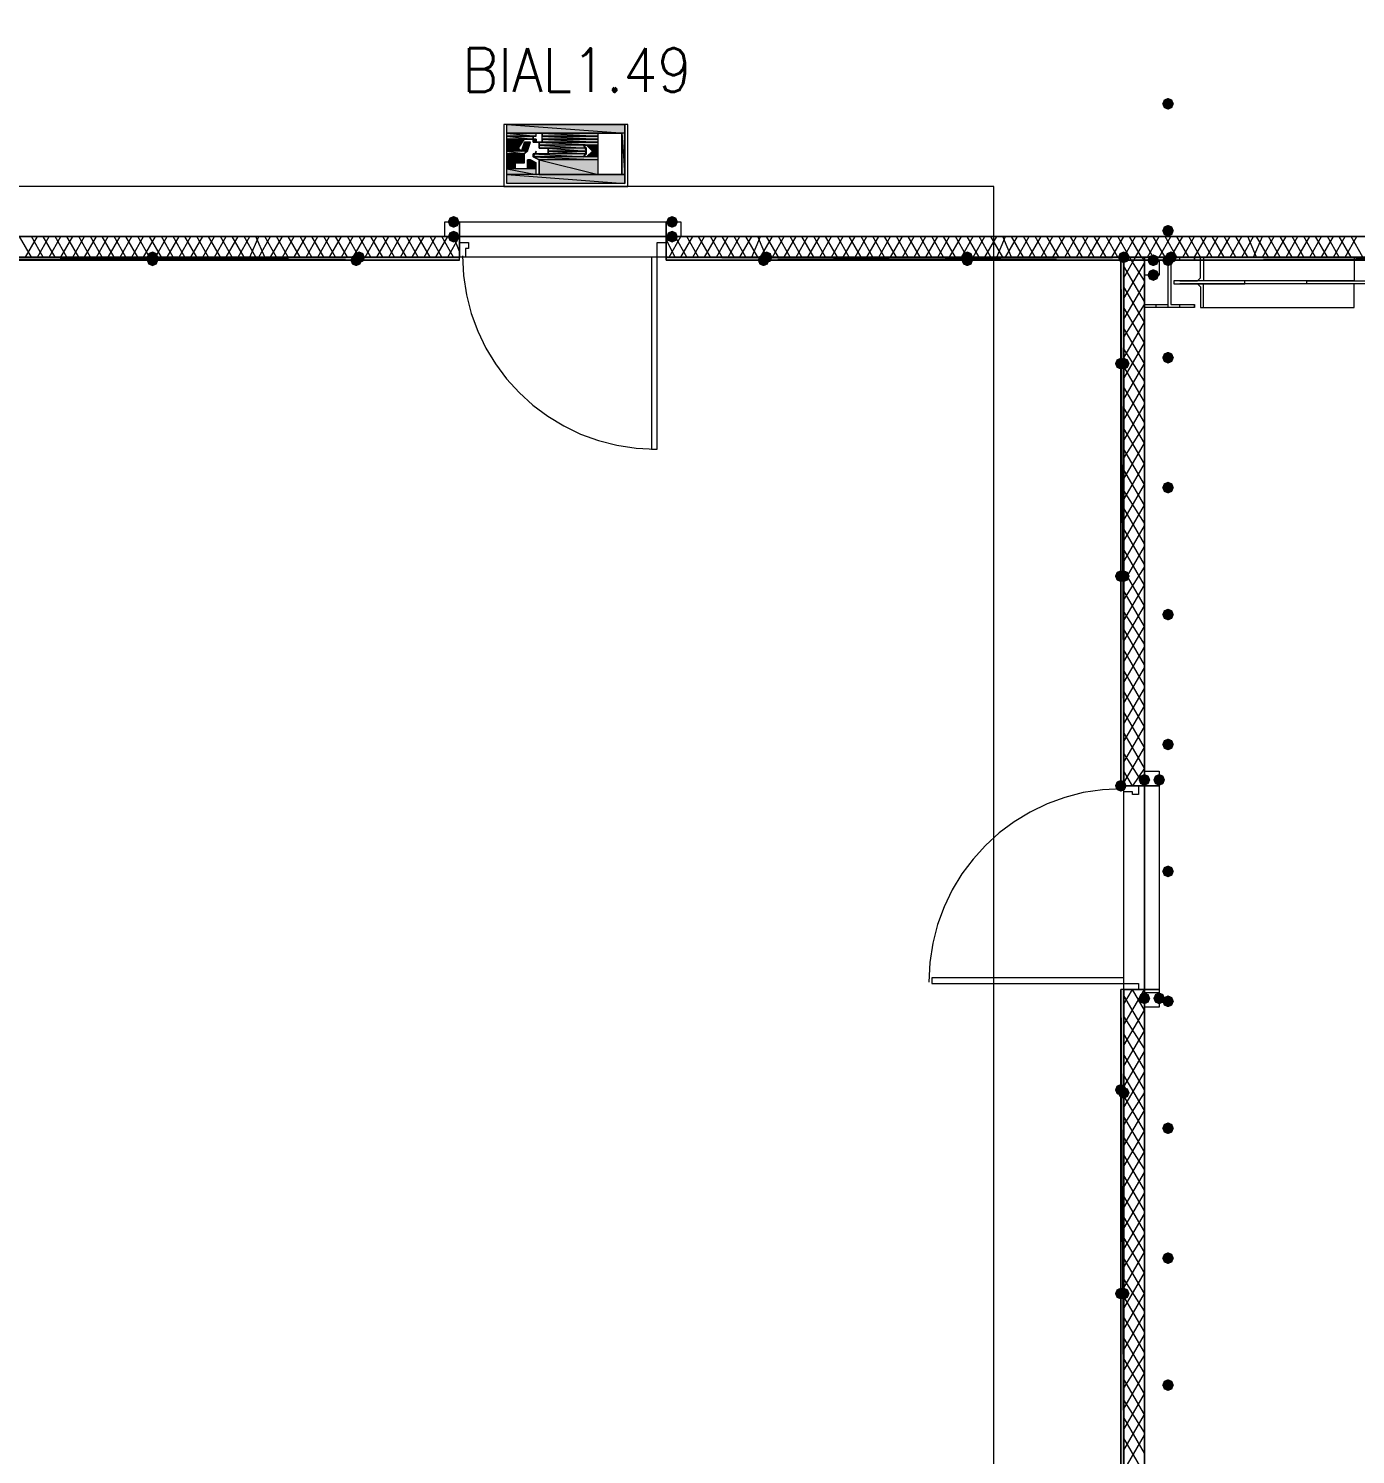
# Model space of a CAD drawing. Header units: millimetres. Extents: x 0 to 420, y 0 to 297.
# Drawn here: x 366.01 to 385.04, y 170.29 to 190.73 of the extents above; entities that cross this region are included whole.
import ezdxf

# ---------------------------------------------------------------- set-up
doc = ezdxf.new("R2010")
doc.units = ezdxf.units.MM
doc.styles.get("Standard").update_dxf_attribs({"font": 'STANDARD'})

msp = doc.modelspace()

# ---------------------------------------------------------------- hatches: boundary and pattern name
for color, points in [(7, [(382.439333, 189.653333), (382.414462, 189.593537), (382.354667, 189.568667), (382.294871, 189.593537), (382.27, 189.653333), (382.294871, 189.713129), (382.354667, 189.738), (382.414462, 189.713129)]), (82, [(373.253, 189.187666), (373.253, 189.145333)]), (82, [(373.337667, 189.102999), (373.38, 189.102999)]), (82, [(373.168334, 188.848999), (373.210667, 188.848999)]), (7, [(372.194667, 187.96), (372.169796, 187.900204), (372.11, 187.875333), (372.050204, 187.900204), (372.025333, 187.96), (372.050204, 188.019796), (372.11, 188.044667), (372.169796, 188.019796)]), (7, [(375.327333, 187.96), (375.302462, 187.900204), (375.242667, 187.875333), (375.182871, 187.900204), (375.158, 187.96), (375.182871, 188.019796), (375.242667, 188.044667), (375.302462, 188.019796)]), (7, [(382.439333, 187.833), (382.414462, 187.773204), (382.354667, 187.748333), (382.294871, 187.773204), (382.27, 187.833), (382.294871, 187.892796), (382.354667, 187.917667), (382.414462, 187.892796)]), (7, [(372.194667, 187.748333), (372.169796, 187.688538), (372.11, 187.663667), (372.050204, 187.688538), (372.025333, 187.748333), (372.050204, 187.808129), (372.11, 187.833), (372.169796, 187.808129)]), (7, [(375.327333, 187.748333), (375.302462, 187.688538), (375.242667, 187.663667), (375.182871, 187.688538), (375.158, 187.748333), (375.182871, 187.808129), (375.242667, 187.833), (375.302462, 187.808129)]), (254, [(367.876667, 187.452), (367.851796, 187.392204), (367.792, 187.367333), (367.732204, 187.392204), (367.707333, 187.452), (367.732204, 187.511796), (367.792, 187.536667), (367.851796, 187.511796)]), (254, [(370.84, 187.452), (370.815129, 187.392204), (370.755333, 187.367333), (370.695538, 187.392204), (370.670667, 187.452), (370.695537, 187.511796), (370.755333, 187.536667), (370.815129, 187.511796)]), (254, [(376.682, 187.452), (376.657129, 187.392204), (376.597333, 187.367333), (376.537537, 187.392204), (376.512667, 187.452), (376.537537, 187.511796), (376.597333, 187.536667), (376.657129, 187.511796)]), (254, [(379.560667, 187.452), (379.535796, 187.392204), (379.476, 187.367333), (379.416204, 187.392204), (379.391333, 187.452), (379.416204, 187.511796), (379.476, 187.536667), (379.535796, 187.511796)]), (7, [(381.804333, 187.452), (381.779462, 187.392204), (381.719667, 187.367333), (381.659871, 187.392204), (381.635, 187.452), (381.659871, 187.511796), (381.719667, 187.536667), (381.779462, 187.511796)]), (254, [(382.481667, 187.452), (382.456796, 187.392204), (382.397, 187.367333), (382.337204, 187.392204), (382.312333, 187.452), (382.337204, 187.511796), (382.397, 187.536667), (382.456796, 187.511796)]), (254, [(382.481667, 187.452), (382.456796, 187.392204), (382.397, 187.367333), (382.337204, 187.392204), (382.312333, 187.452), (382.337204, 187.511796), (382.397, 187.536667), (382.456796, 187.511796)]), (254, [(367.876667, 187.409667), (367.851796, 187.349871), (367.792, 187.325), (367.732204, 187.349871), (367.707333, 187.409667), (367.732204, 187.469462), (367.792, 187.494333), (367.851796, 187.469463)]), (254, [(370.797667, 187.409667), (370.772796, 187.349871), (370.713, 187.325), (370.653204, 187.349871), (370.628333, 187.409667), (370.653204, 187.469462), (370.713, 187.494333), (370.772796, 187.469463)]), (254, [(376.639667, 187.409667), (376.614796, 187.349871), (376.555, 187.325), (376.495204, 187.349871), (376.470333, 187.409667), (376.495204, 187.469462), (376.555, 187.494333), (376.614796, 187.469463)]), (254, [(379.560667, 187.409667), (379.535796, 187.349871), (379.476, 187.325), (379.416204, 187.349871), (379.391333, 187.409667), (379.416204, 187.469462), (379.476, 187.494333), (379.535796, 187.469463)]), (7, [(382.227667, 187.409667), (382.202796, 187.349871), (382.143, 187.325), (382.083204, 187.349871), (382.058333, 187.409667), (382.083204, 187.469462), (382.143, 187.494333), (382.202796, 187.469463)]), (254, [(382.439333, 187.409667), (382.414462, 187.349871), (382.354667, 187.325), (382.294871, 187.349871), (382.27, 187.409667), (382.294871, 187.469462), (382.354667, 187.494333), (382.414462, 187.469463)]), (254, [(382.439333, 187.409667), (382.414462, 187.349871), (382.354667, 187.325), (382.294871, 187.349871), (382.27, 187.409667), (382.294871, 187.469462), (382.354667, 187.494333), (382.414462, 187.469463)]), (7, [(382.227667, 187.198), (382.202796, 187.138204), (382.143, 187.113333), (382.083204, 187.138204), (382.058333, 187.198), (382.083204, 187.257796), (382.143, 187.282667), (382.202796, 187.257796)]), (7, [(382.439333, 186.012667), (382.414462, 185.952871), (382.354667, 185.928), (382.294871, 185.952871), (382.27, 186.012667), (382.294871, 186.072462), (382.354667, 186.097333), (382.414462, 186.072463)]), (254, [(381.762, 185.928), (381.737129, 185.868204), (381.677333, 185.843333), (381.617538, 185.868204), (381.592667, 185.928), (381.617537, 185.987796), (381.677333, 186.012667), (381.737129, 185.987796)]), (254, [(381.804333, 185.928), (381.779462, 185.868204), (381.719667, 185.843333), (381.659871, 185.868204), (381.635, 185.928), (381.659871, 185.987796), (381.719667, 186.012667), (381.779462, 185.987796)]), (7, [(382.439333, 184.15), (382.414462, 184.090204), (382.354667, 184.065333), (382.294871, 184.090204), (382.27, 184.15), (382.294871, 184.209796), (382.354667, 184.234667), (382.414462, 184.209796)]), (254, [(381.762, 182.88), (381.737129, 182.820204), (381.677333, 182.795333), (381.617538, 182.820204), (381.592667, 182.88), (381.617537, 182.939796), (381.677333, 182.964667), (381.737129, 182.939796)]), (254, [(381.804333, 182.88), (381.779462, 182.820204), (381.719667, 182.795333), (381.659871, 182.820204), (381.635, 182.88), (381.659871, 182.939796), (381.719667, 182.964667), (381.779462, 182.939796)]), (7, [(382.439333, 182.329667), (382.414462, 182.269871), (382.354667, 182.245), (382.294871, 182.269871), (382.27, 182.329667), (382.294871, 182.389462), (382.354667, 182.414333), (382.414462, 182.389463)]), (7, [(382.439333, 180.467), (382.414462, 180.407204), (382.354667, 180.382333), (382.294871, 180.407204), (382.27, 180.467), (382.294871, 180.526796), (382.354667, 180.551667), (382.414462, 180.526796)]), (254, [(381.762, 179.874333), (381.737129, 179.814537), (381.677333, 179.789667), (381.617538, 179.814537), (381.592667, 179.874333), (381.617537, 179.934129), (381.677333, 179.959), (381.737129, 179.934129)]), (7, [(382.100667, 179.959), (382.075796, 179.899204), (382.016, 179.874333), (381.956204, 179.899204), (381.931333, 179.959), (381.956204, 180.018796), (382.016, 180.043667), (382.075796, 180.018796)]), (7, [(382.312333, 179.959), (382.287462, 179.899204), (382.227667, 179.874333), (382.167871, 179.899204), (382.143, 179.959), (382.167871, 180.018796), (382.227667, 180.043667), (382.287462, 180.018796)]), (7, [(382.439333, 178.646667), (382.414462, 178.586871), (382.354667, 178.562), (382.294871, 178.586871), (382.27, 178.646667), (382.294871, 178.706462), (382.354667, 178.731333), (382.414462, 178.706463)]), (7, [(382.100667, 176.826333), (382.075796, 176.766537), (382.016, 176.741667), (381.956204, 176.766537), (381.931333, 176.826333), (381.956204, 176.886129), (382.016, 176.911), (382.075796, 176.886129)]), (7, [(382.312333, 176.826333), (382.287462, 176.766537), (382.227667, 176.741667), (382.167871, 176.766537), (382.143, 176.826333), (382.167871, 176.886129), (382.227667, 176.911), (382.287462, 176.886129)]), (7, [(382.439333, 176.784), (382.414462, 176.724204), (382.354667, 176.699333), (382.294871, 176.724204), (382.27, 176.784), (382.294871, 176.843796), (382.354667, 176.868667), (382.414462, 176.843796)]), (254, [(381.762, 175.514), (381.737129, 175.454204), (381.677333, 175.429333), (381.617538, 175.454204), (381.592667, 175.514), (381.617537, 175.573796), (381.677333, 175.598667), (381.737129, 175.573796)]), (254, [(381.804333, 175.471667), (381.779462, 175.411871), (381.719667, 175.387), (381.659871, 175.411871), (381.635, 175.471667), (381.659871, 175.531462), (381.719667, 175.556333), (381.779462, 175.531463)]), (7, [(382.439333, 174.963667), (382.414462, 174.903871), (382.354667, 174.879), (382.294871, 174.903871), (382.27, 174.963667), (382.294871, 175.023462), (382.354667, 175.048333), (382.414462, 175.023463)]), (7, [(382.439333, 173.101), (382.414462, 173.041204), (382.354667, 173.016333), (382.294871, 173.041204), (382.27, 173.101), (382.294871, 173.160796), (382.354667, 173.185667), (382.414462, 173.160796)]), (254, [(381.762, 172.593), (381.737129, 172.533204), (381.677333, 172.508333), (381.617538, 172.533204), (381.592667, 172.593), (381.617537, 172.652796), (381.677333, 172.677667), (381.737129, 172.652796)]), (254, [(381.804333, 172.593), (381.779462, 172.533204), (381.719667, 172.508333), (381.659871, 172.533204), (381.635, 172.593), (381.659871, 172.652796), (381.719667, 172.677667), (381.779462, 172.652796)]), (7, [(382.439333, 171.280667), (382.414462, 171.220871), (382.354667, 171.196), (382.294871, 171.220871), (382.27, 171.280667), (382.294871, 171.340462), (382.354667, 171.365333), (382.414462, 171.340463)])]:
    msp.add_hatch(color=color).paths.add_polyline_path(points, flags=0)
h = msp.add_hatch(color=82)
h.paths.add_polyline_path([(374.565334, 189.356999), (372.872, 189.356999), (374.565334, 189.229999)], flags=0)
h.paths.add_polyline_path([(372.872, 189.356999), (374.565334, 189.229999), (372.872, 189.229999)], flags=0)
h = msp.add_hatch(color=82)
h.paths.add_polyline_path([(372.872, 189.229999), (374.184334, 189.229999)], flags=0)
h.paths.add_polyline_path([(374.184334, 189.229999), (372.872, 189.229999)], flags=0)
h = msp.add_hatch(color=82)
h.paths.add_polyline_path([(372.872, 189.229999), (373.337667, 189.229999)], flags=0)
h.paths.add_polyline_path([(373.337667, 189.229999), (372.872, 189.229999)], flags=0)
h.paths.add_polyline_path([(373.337667, 189.229999), (372.872, 189.229999)], flags=0)
h.paths.add_polyline_path([(372.872, 189.229999), (373.337667, 189.229999)], flags=0)
h = msp.add_hatch(color=82)
h.paths.add_polyline_path([(373.295334, 189.229999), (372.872, 189.229999), (373.295334, 189.187666)], flags=0)
h.paths.add_polyline_path([(372.872, 189.229999), (373.295334, 189.187666), (372.872, 189.187666)], flags=0)
h = msp.add_hatch(color=82)
h.paths.add_polyline_path([(373.253, 189.187666), (372.872, 189.187666)], flags=0)
h.paths.add_polyline_path([(373.253, 189.187666), (372.872, 189.187666), (373.295334, 189.187666)], flags=0)
h = msp.add_hatch(color=82)
h.paths.add_polyline_path([(372.872, 189.187666), (373.253, 189.187666)], flags=0)
h.paths.add_polyline_path([(373.253, 189.187666), (372.872, 189.187666)], flags=0)
h = msp.add_hatch(color=82)
h.paths.add_polyline_path([(373.253, 189.187666), (372.872, 189.187666), (373.253, 189.145333)], flags=0)
h.paths.add_polyline_path([(372.872, 189.187666), (373.253, 189.145333), (372.872, 189.145333)], flags=0)
h = msp.add_hatch(color=82)
h.paths.add_polyline_path([(372.872, 189.145333), (373.253, 189.145333)], flags=0)
h.paths.add_polyline_path([(373.253, 189.145333), (372.872, 189.145333)], flags=0)
h = msp.add_hatch(color=82)
h.paths.add_polyline_path([(373.126, 189.145333), (372.872, 189.145333), (373.041334, 189.018333)], flags=0)
h.paths.add_polyline_path([(372.872, 189.145333), (373.041334, 189.018333), (372.872, 189.018333)], flags=0)
h = msp.add_hatch(color=82)
h.paths.add_polyline_path([(373.253, 189.145333), (373.295334, 189.145333)], flags=0)
h.paths.add_polyline_path([(373.295334, 189.145333), (373.253, 189.145333)], flags=0)
h = msp.add_hatch(color=82)
h.paths.add_polyline_path([(373.253, 189.145333), (373.295334, 189.145333)], flags=0)
h.paths.add_polyline_path([(373.295334, 189.145333), (373.253, 189.145333)], flags=0)
h.paths.add_polyline_path([(373.295334, 189.145333), (373.253, 189.145333)], flags=0)
h.paths.add_polyline_path([(373.253, 189.145333), (373.295334, 189.145333)], flags=0)
h.paths.add_polyline_path([(373.295334, 189.145333), (373.253, 189.145333)], flags=0)
h.paths.add_polyline_path([(373.295334, 189.145333), (373.253, 189.145333)], flags=0)
h = msp.add_hatch(color=82)
h.paths.add_polyline_path([(373.295334, 189.145333), (373.253, 189.145333), (373.295334, 189.102999)], flags=0)
h.paths.add_polyline_path([(373.253, 189.145333), (373.295334, 189.102999), (373.253, 189.102999)], flags=0)
h = msp.add_hatch(color=82)
h.paths.add_polyline_path([(373.295334, 189.145333), (373.295334, 189.102999)], flags=0)
h.paths.add_polyline_path([(373.295334, 189.102999), (373.295334, 189.145333)], flags=0)
h = msp.add_hatch(color=82)
h.paths.add_polyline_path([(373.337667, 189.229999), (374.184334, 189.229999)], flags=0)
h.paths.add_polyline_path([(374.184334, 189.229999), (373.337667, 189.229999)], flags=0)
h = msp.add_hatch(color=82)
h.paths.add_polyline_path([(373.337667, 189.229999), (374.184334, 189.229999)], flags=0)
h.paths.add_polyline_path([(374.184334, 189.229999), (373.337667, 189.229999)], flags=0)
h = msp.add_hatch(color=82)
h.paths.add_polyline_path([(373.38, 189.229999), (374.184334, 189.229999)], flags=0)
h.paths.add_polyline_path([(374.184334, 189.229999), (373.38, 189.229999)], flags=0)
h = msp.add_hatch(color=82)
h.paths.add_polyline_path([(374.184334, 189.229999), (373.38, 189.229999), (374.184334, 189.187666)], flags=0)
h.paths.add_polyline_path([(373.38, 189.229999), (374.184334, 189.187666), (373.38, 189.187666)], flags=0)
h = msp.add_hatch(color=82)
h.paths.add_polyline_path([(373.38, 189.187666), (374.184334, 189.187666)], flags=0)
h.paths.add_polyline_path([(374.184334, 189.187666), (373.38, 189.187666)], flags=0)
h = msp.add_hatch(color=82)
h.paths.add_polyline_path([(373.38, 189.187666), (374.184334, 189.187666)], flags=0)
h.paths.add_polyline_path([(374.184334, 189.187666), (373.38, 189.187666)], flags=0)
h = msp.add_hatch(color=82)
h.paths.add_polyline_path([(373.38, 189.187666), (374.184334, 189.187666)], flags=0)
h.paths.add_polyline_path([(374.184334, 189.187666), (373.38, 189.187666)], flags=0)
h = msp.add_hatch(color=82)
h.paths.add_polyline_path([(374.184334, 189.187666), (373.38, 189.187666), (374.184334, 189.145333)], flags=0)
h.paths.add_polyline_path([(373.38, 189.187666), (374.184334, 189.145333), (373.38, 189.145333)], flags=0)
h = msp.add_hatch(color=82)
h.paths.add_polyline_path([(373.38, 189.145333), (374.184334, 189.145333)], flags=0)
h.paths.add_polyline_path([(374.184334, 189.145333), (373.38, 189.145333)], flags=0)
h = msp.add_hatch(color=82)
h.paths.add_polyline_path([(373.38, 189.145333), (374.184334, 189.145333)], flags=0)
h.paths.add_polyline_path([(374.184334, 189.145333), (373.38, 189.145333)], flags=0)
h = msp.add_hatch(color=82)
h.paths.add_polyline_path([(373.38, 189.145333), (374.184334, 189.145333)], flags=0)
h.paths.add_polyline_path([(374.184334, 189.145333), (373.38, 189.145333)], flags=0)
h = msp.add_hatch(color=82)
h.paths.add_polyline_path([(373.38, 189.145333), (374.184334, 189.145333)], flags=0)
h.paths.add_polyline_path([(374.184334, 189.145333), (373.38, 189.145333)], flags=0)
h = msp.add_hatch(color=82)
h.paths.add_polyline_path([(373.38, 189.145333), (374.184334, 189.145333)], flags=0)
h.paths.add_polyline_path([(374.184334, 189.145333), (373.38, 189.145333)], flags=0)
h = msp.add_hatch(color=82)
h.paths.add_polyline_path([(374.184334, 189.145333), (373.38, 189.145333), (374.184334, 189.102999)], flags=0)
h.paths.add_polyline_path([(373.38, 189.145333), (374.184334, 189.102999), (373.38, 189.102999)], flags=0)
h = msp.add_hatch(color=82)
h.paths.add_polyline_path([(373.38, 189.145333), (373.38, 189.102999)], flags=0)
h.paths.add_polyline_path([(373.38, 189.102999), (373.38, 189.145333)], flags=0)
h = msp.add_hatch(color=82)
h.paths.add_polyline_path([(374.565334, 189.229999), (374.523, 189.229999), (374.565334, 188.637333)], flags=0)
h.paths.add_polyline_path([(374.523, 189.229999), (374.565334, 188.637333), (374.523, 188.637333)], flags=0)
h = msp.add_hatch(color=82)
h.paths.add_polyline_path([(373.041334, 189.018333), (372.872, 189.018333), (373.083667, 188.975999)], flags=0)
h.paths.add_polyline_path([(372.872, 189.018333), (373.083667, 188.975999), (372.872, 188.975999)], flags=0)
h = msp.add_hatch(color=82)
h.paths.add_polyline_path([(373.168334, 188.975999), (372.872, 188.975999), (373.126, 188.933666)], flags=0)
h.paths.add_polyline_path([(372.872, 188.975999), (373.126, 188.933666), (372.872, 188.933666)], flags=0)
h = msp.add_hatch(color=82)
h.paths.add_polyline_path([(373.126, 188.933666), (372.872, 188.933666), (373.126, 188.806666)], flags=0)
h.paths.add_polyline_path([(372.872, 188.933666), (373.126, 188.806666), (372.872, 188.806666)], flags=0)
h = msp.add_hatch(color=82)
h.paths.add_polyline_path([(373.210667, 189.102999), (373.126, 189.102999), (373.168334, 188.975999)], flags=0)
h.paths.add_polyline_path([(373.126, 189.102999), (373.168334, 188.975999), (373.083667, 188.975999)], flags=0)
h = msp.add_hatch(color=82)
h.paths.add_polyline_path([(373.253, 189.102999), (373.295334, 189.102999)], flags=0)
h.paths.add_polyline_path([(373.295334, 189.102999), (373.253, 189.102999)], flags=0)
h = msp.add_hatch(color=82)
h.paths.add_polyline_path([(373.253, 189.102999), (373.295334, 189.102999)], flags=0)
h.paths.add_polyline_path([(373.295334, 189.102999), (373.253, 189.102999)], flags=0)
h = msp.add_hatch(color=82)
h.paths.add_polyline_path([(373.253, 189.102999), (373.295334, 189.102999)], flags=0)
h.paths.add_polyline_path([(373.295334, 189.102999), (373.253, 189.102999)], flags=0)
h = msp.add_hatch(color=82)
h.paths.add_polyline_path([(373.253, 189.102999), (373.295334, 189.102999)], flags=0)
h.paths.add_polyline_path([(373.295334, 189.102999), (373.253, 189.102999)], flags=0)
h = msp.add_hatch(color=82)
h.paths.add_polyline_path([(374.015, 188.933666), (373.253, 188.933666), (373.972667, 188.891333)], flags=0)
h.paths.add_polyline_path([(373.253, 188.933666), (373.972667, 188.891333), (373.253, 188.891333)], flags=0)
h = msp.add_hatch(color=82)
h.paths.add_polyline_path([(373.295334, 189.102999), (374.184334, 189.102999)], flags=0)
h.paths.add_polyline_path([(374.184334, 189.102999), (373.295334, 189.102999)], flags=0)
h = msp.add_hatch(color=82)
h.paths.add_polyline_path([(373.337667, 189.102999), (374.184334, 189.102999)], flags=0)
h.paths.add_polyline_path([(374.184334, 189.102999), (373.337667, 189.102999)], flags=0)
h = msp.add_hatch(color=82)
h.paths.add_polyline_path([(374.184334, 189.102999), (373.337667, 189.102999), (374.184334, 189.060666)], flags=0)
h.paths.add_polyline_path([(373.337667, 189.102999), (374.184334, 189.060666), (373.337667, 189.060666)], flags=0)
h = msp.add_hatch(color=82)
h.paths.add_polyline_path([(373.972667, 189.060666), (373.337667, 189.060666), (374.015, 189.018333)], flags=0)
h.paths.add_polyline_path([(373.337667, 189.060666), (374.015, 189.018333), (373.337667, 189.018333)], flags=0)
h = msp.add_hatch(color=82)
h.paths.add_polyline_path([(373.38, 189.102999), (374.184334, 189.102999)], flags=0)
h.paths.add_polyline_path([(374.184334, 189.102999), (373.38, 189.102999)], flags=0)
h = msp.add_hatch(color=82)
h.paths.add_polyline_path([(373.38, 189.102999), (374.184334, 189.102999)], flags=0)
h.paths.add_polyline_path([(374.184334, 189.102999), (373.38, 189.102999)], flags=0)
h = msp.add_hatch(color=82)
h.paths.add_polyline_path([(373.38, 189.102999), (374.184334, 189.102999)], flags=0)
h.paths.add_polyline_path([(374.184334, 189.102999), (373.38, 189.102999)], flags=0)
h = msp.add_hatch(color=82)
h.paths.add_polyline_path([(374.015, 189.018333), (373.464667, 189.018333), (374.015, 188.975999)], flags=0)
h.paths.add_polyline_path([(373.464667, 189.018333), (374.015, 188.975999), (373.464667, 188.975999)], flags=0)
h = msp.add_hatch(color=82)
h.paths.add_polyline_path([(373.464667, 188.975999), (373.507, 188.975999)], flags=0)
h.paths.add_polyline_path([(373.507, 188.975999), (373.464667, 188.975999)], flags=0)
h = msp.add_hatch(color=82)
h.paths.add_polyline_path([(374.015, 188.975999), (373.464667, 188.975999), (374.015, 188.933666)], flags=0)
h.paths.add_polyline_path([(373.464667, 188.975999), (374.015, 188.933666), (373.464667, 188.933666)], flags=0)
h = msp.add_hatch(color=82)
h.paths.add_polyline_path([(374.184334, 189.060666), (374.015, 189.060666), (374.184334, 188.975999)], flags=0)
h.paths.add_polyline_path([(374.015, 189.060666), (374.184334, 188.975999), (374.099667, 188.975999)], flags=0)
h = msp.add_hatch(color=82)
h.paths.add_polyline_path([(374.184334, 188.975999), (374.099667, 188.975999), (374.184334, 188.891333)], flags=0)
h.paths.add_polyline_path([(374.099667, 188.975999), (374.184334, 188.891333), (374.015, 188.891333)], flags=0)
h = msp.add_hatch(color=82)
h.paths.add_polyline_path([(372.999, 188.806666), (372.872, 188.806666), (372.999, 188.721999)], flags=0)
h.paths.add_polyline_path([(372.872, 188.806666), (372.999, 188.721999), (372.872, 188.721999)], flags=0)
h = msp.add_hatch(color=82)
h.paths.add_polyline_path([(373.210667, 188.848999), (373.168334, 188.848999), (373.295334, 188.806666)], flags=0)
h.paths.add_polyline_path([(373.168334, 188.848999), (373.295334, 188.806666), (373.168334, 188.806666)], flags=0)
h = msp.add_hatch(color=82)
h.paths.add_polyline_path([(373.295334, 188.806666), (373.168334, 188.806666), (373.295334, 188.721999)], flags=0)
h.paths.add_polyline_path([(373.168334, 188.806666), (373.295334, 188.721999), (373.168334, 188.721999)], flags=0)
h = msp.add_hatch(color=82)
h.paths.add_polyline_path([(374.184334, 188.891333), (373.253, 188.891333), (374.184334, 188.848999)], flags=0)
h.paths.add_polyline_path([(373.253, 188.891333), (374.184334, 188.848999), (373.337667, 188.848999)], flags=0)
h = msp.add_hatch(color=82)
h.paths.add_polyline_path([(374.184334, 188.848999), (373.337667, 188.848999), (374.184334, 188.637333)], flags=0)
h.paths.add_polyline_path([(373.337667, 188.848999), (374.184334, 188.637333), (373.337667, 188.637333)], flags=0)
h = msp.add_hatch(color=82)
h.paths.add_polyline_path([(373.295334, 188.721999), (372.872, 188.721999), (373.295334, 188.637333)], flags=0)
h.paths.add_polyline_path([(372.872, 188.721999), (373.295334, 188.637333), (372.872, 188.637333)], flags=0)
h = msp.add_hatch(color=82)
h.paths.add_polyline_path([(374.565334, 188.637333), (372.872, 188.637333), (374.565334, 188.510333)], flags=0)
h.paths.add_polyline_path([(372.872, 188.637333), (374.565334, 188.510333), (372.872, 188.510333)], flags=0)
h = msp.add_hatch(color=82)
h.paths.add_polyline_path([(373.337667, 188.637333), (374.565334, 188.637333)], flags=0)
h.paths.add_polyline_path([(374.565334, 188.637333), (373.337667, 188.637333)], flags=0)
h = msp.add_hatch(color=7)
h.paths.add_polyline_path([(372.194667, 187.452), (364.828667, 187.452), (372.194667, 187.409667)], flags=0)
h.paths.add_polyline_path([(364.828667, 187.452), (372.194667, 187.409667), (364.828667, 187.409667)], flags=0)
h = msp.add_hatch(color=7)
h.paths.add_polyline_path([(382.354667, 187.452), (375.158, 187.452), (382.354667, 187.409667)], flags=0)
h.paths.add_polyline_path([(375.158, 187.452), (382.354667, 187.409667), (375.158, 187.409667)], flags=0)
h = msp.add_hatch(color=7)
h.paths.add_polyline_path([(381.719667, 187.409667), (381.677333, 187.409667), (381.719667, 179.874333)], flags=0)
h.paths.add_polyline_path([(381.677333, 187.409667), (381.719667, 179.874333), (381.677333, 179.874333)], flags=0)
h = msp.add_hatch(color=7)
h.paths.add_polyline_path([(394.335, 187.452), (382.397, 187.452), (394.335, 187.409667)], flags=0)
h.paths.add_polyline_path([(382.397, 187.452), (394.335, 187.409667), (382.397, 187.409667)], flags=0)
h = msp.add_hatch(color=7)
h.paths.add_polyline_path([(381.719667, 176.953333), (381.677333, 176.953333), (381.719667, 169.714333)], flags=0)
h.paths.add_polyline_path([(381.677333, 176.953333), (381.719667, 169.714333), (381.677333, 169.714333)], flags=0)

# ---------------------------------------------------------------- linework, layer by layer
at = {"color": 43, "lineweight": 0}
msp.add_lwpolyline([(365.125, 222.25), (365.125, 187.748333), (394.335, 187.748333), (394.335, 222.25)], close=True, dxfattribs=at)
at = {"color": 92, "lineweight": 0}
msp.add_lwpolyline([(374.607667, 189.356999), (372.829667, 189.356999), (372.829667, 188.467999), (374.607667, 188.467999)], close=True, dxfattribs=at)
at = {"color": 82, "lineweight": 0}
for points in [[(374.565334, 189.356999), (372.872, 189.356999), (374.565334, 189.229999)], [(372.872, 189.356999), (374.565334, 189.229999), (372.872, 189.229999)], [(372.872, 189.356999), (374.565334, 189.356999), (374.565334, 188.510333), (372.872, 188.510333)], [(372.872, 189.229999), (374.184334, 189.229999)], [(374.184334, 189.229999), (372.872, 189.229999)], [(372.872, 189.229999), (373.337667, 189.229999)], [(373.337667, 189.229999), (372.872, 189.229999)], [(373.337667, 189.229999), (372.872, 189.229999)], [(372.872, 189.229999), (373.337667, 189.229999)], [(373.337667, 189.229999), (372.872, 189.229999), (373.295334, 189.229999)], [(372.872, 189.229999), (373.295334, 189.229999)], [(373.295334, 189.229999), (372.872, 189.229999)], [(373.295334, 189.229999), (372.872, 189.229999)], [(372.872, 189.229999), (373.295334, 189.229999)], [(373.295334, 189.229999), (372.872, 189.229999)], [(372.872, 189.229999), (373.295334, 189.229999)], [(373.295334, 189.229999), (372.872, 189.229999)], [(373.295334, 189.229999), (372.872, 189.229999), (373.295334, 189.187666)], [(372.872, 189.229999), (373.295334, 189.187666), (372.872, 189.187666)], [(373.253, 189.187666), (372.872, 189.187666)], [(373.253, 189.187666), (372.872, 189.187666), (373.295334, 189.187666)], [(372.872, 189.187666), (373.253, 189.187666)], [(373.253, 189.187666), (372.872, 189.187666)], [(373.253, 189.187666), (372.872, 189.187666)], [(372.872, 189.187666), (373.253, 189.187666)], [(373.253, 189.187666), (372.872, 189.187666)], [(373.253, 189.187666), (372.872, 189.187666)], [(372.872, 189.187666), (373.253, 189.187666)], [(373.253, 189.187666), (372.872, 189.187666)], [(373.253, 189.187666), (372.872, 189.187666), (373.253, 189.145333)], [(372.872, 189.187666), (373.253, 189.145333), (372.872, 189.145333)], [(372.872, 189.145333), (373.253, 189.145333)], [(373.253, 189.145333), (372.872, 189.145333)], [(373.126, 189.145333), (372.872, 189.145333), (373.041334, 189.018333)], [(372.872, 189.145333), (373.041334, 189.018333), (372.872, 189.018333)], [(372.999, 188.806666), (373.126, 188.806666), (373.126, 188.933666), (373.210667, 189.102999), (373.126, 189.102999), (373.083667, 188.975999), (373.041334, 189.018333), (373.126, 189.145333), (373.253, 189.145333), (373.253, 189.102999), (373.295334, 189.102999), (373.337667, 189.102999), (373.337667, 189.018333), (373.464667, 189.018333), (373.464667, 188.933666), (373.295334, 188.933666), (373.295334, 188.975999), (373.253, 188.891333), (373.337667, 188.848999), (373.337667, 188.637333), (373.295334, 188.637333), (373.295334, 188.806666), (373.168334, 188.848999), (373.168334, 188.721999), (372.999, 188.721999)], [(373.253, 189.187666), (373.253, 189.145333)], [(373.253, 189.145333), (373.253, 189.187666)], [(373.253, 189.145333), (373.295334, 189.145333)], [(373.295334, 189.145333), (373.253, 189.145333)], [(373.253, 189.145333), (373.295334, 189.145333)], [(373.295334, 189.145333), (373.253, 189.145333)], [(373.295334, 189.145333), (373.253, 189.145333)], [(373.253, 189.145333), (373.295334, 189.145333)], [(373.295334, 189.145333), (373.253, 189.145333)], [(373.295334, 189.145333), (373.253, 189.145333)], [(373.253, 189.145333), (373.295334, 189.145333)], [(373.295334, 189.145333), (373.253, 189.145333)], [(373.253, 189.145333), (373.295334, 189.145333)], [(373.295334, 189.145333), (373.253, 189.145333)], [(373.295334, 189.145333), (373.253, 189.145333), (373.295334, 189.102999)], [(373.253, 189.145333), (373.295334, 189.102999), (373.253, 189.102999)], [(373.295334, 189.145333), (373.295334, 189.102999)], [(373.295334, 189.102999), (373.295334, 189.145333)], [(373.337667, 189.229999), (374.184334, 189.229999)], [(374.184334, 189.229999), (373.337667, 189.229999)], [(373.337667, 189.229999), (374.184334, 189.229999)], [(374.184334, 189.229999), (373.337667, 189.229999)], [(373.38, 189.229999), (374.184334, 189.229999)], [(374.184334, 189.229999), (373.38, 189.229999)], [(373.38, 189.229999), (373.38, 189.187666)], [(373.38, 189.187666), (373.38, 189.229999)], [(374.184334, 189.229999), (373.38, 189.229999), (374.184334, 189.187666)], [(373.38, 189.229999), (374.184334, 189.187666), (373.38, 189.187666)], [(373.38, 189.187666), (374.184334, 189.187666)], [(374.184334, 189.187666), (373.38, 189.187666)], [(373.38, 189.187666), (374.184334, 189.187666)], [(374.184334, 189.187666), (373.38, 189.187666)], [(373.38, 189.187666), (374.184334, 189.187666)], [(374.184334, 189.187666), (373.38, 189.187666)], [(374.184334, 189.187666), (373.38, 189.187666), (374.184334, 189.145333)], [(373.38, 189.187666), (374.184334, 189.145333), (373.38, 189.145333)], [(373.38, 189.145333), (374.184334, 189.145333)], [(374.184334, 189.145333), (373.38, 189.145333)], [(373.38, 189.145333), (374.184334, 189.145333)], [(374.184334, 189.145333), (373.38, 189.145333)], [(373.38, 189.145333), (374.184334, 189.145333)], [(374.184334, 189.145333), (373.38, 189.145333)], [(373.38, 189.145333), (374.184334, 189.145333)], [(374.184334, 189.145333), (373.38, 189.145333)], [(373.38, 189.145333), (374.184334, 189.145333)], [(374.184334, 189.145333), (373.38, 189.145333)], [(374.184334, 189.145333), (373.38, 189.145333), (374.184334, 189.102999)], [(373.38, 189.145333), (374.184334, 189.102999), (373.38, 189.102999)], [(373.38, 189.145333), (373.38, 189.102999)], [(373.38, 189.102999), (373.38, 189.145333)], [(373.38, 189.102999), (373.38, 189.145333)], [(374.184334, 189.229999), (374.523, 189.229999), (374.523, 188.637333), (374.184334, 188.637333)], [(374.565334, 189.229999), (374.523, 189.229999), (374.565334, 188.637333)], [(374.523, 189.229999), (374.565334, 188.637333), (374.523, 188.637333)], [(373.041334, 189.018333), (372.872, 189.018333), (373.083667, 188.975999)], [(372.872, 189.018333), (373.083667, 188.975999), (372.872, 188.975999)], [(373.168334, 188.975999), (372.872, 188.975999), (373.126, 188.933666)], [(372.872, 188.975999), (373.126, 188.933666), (372.872, 188.933666)], [(373.126, 188.933666), (372.872, 188.933666), (373.126, 188.806666)], [(372.872, 188.933666), (373.126, 188.806666), (372.872, 188.806666)], [(373.126, 189.102999), (373.168334, 188.975999), (373.083667, 188.975999)], [(373.210667, 189.102999), (373.126, 189.102999), (373.168334, 188.975999)], [(373.253, 189.102999), (373.295334, 189.102999)], [(373.295334, 189.102999), (373.253, 189.102999)], [(373.253, 189.102999), (373.295334, 189.102999)], [(373.295334, 189.102999), (373.253, 189.102999)], [(373.253, 189.102999), (373.295334, 189.102999)], [(373.295334, 189.102999), (373.253, 189.102999)], [(373.253, 189.102999), (373.295334, 189.102999)], [(373.295334, 189.102999), (373.253, 189.102999)], [(373.253, 189.102999), (373.295334, 189.102999)], [(373.295334, 189.102999), (373.253, 189.102999)], [(374.015, 188.933666), (373.253, 188.933666), (373.972667, 188.891333)], [(373.253, 188.933666), (373.972667, 188.891333), (373.253, 188.891333)], [(373.295334, 189.102999), (374.184334, 189.102999)], [(374.184334, 189.102999), (373.295334, 189.102999)], [(373.337667, 189.102999), (373.295334, 189.102999)], [(373.337667, 189.102999), (373.38, 189.102999)], [(373.337667, 189.102999), (374.184334, 189.102999)], [(374.184334, 189.102999), (373.337667, 189.102999)], [(374.184334, 189.102999), (373.337667, 189.102999), (374.184334, 189.060666)], [(373.337667, 189.102999), (374.184334, 189.060666), (373.337667, 189.060666)], [(373.972667, 189.060666), (373.337667, 189.060666), (374.015, 189.018333)], [(373.337667, 189.060666), (374.015, 189.018333), (373.337667, 189.018333)], [(373.38, 189.102999), (374.184334, 189.102999)], [(374.184334, 189.102999), (373.38, 189.102999)], [(373.38, 189.102999), (374.184334, 189.102999)], [(374.184334, 189.102999), (373.38, 189.102999)], [(373.38, 189.102999), (374.184334, 189.102999)], [(374.184334, 189.102999), (373.38, 189.102999)], [(374.015, 189.018333), (373.464667, 189.018333), (374.015, 188.975999)], [(373.464667, 189.018333), (374.015, 188.975999), (373.464667, 188.975999)], [(373.464667, 188.975999), (373.507, 188.975999)], [(373.507, 188.975999), (373.464667, 188.975999)], [(374.015, 188.975999), (373.464667, 188.975999), (374.015, 188.933666)], [(373.464667, 188.975999), (374.015, 188.933666), (373.464667, 188.933666)], [(374.015, 188.975999), (373.972667, 189.060666), (374.015, 189.060666), (374.099667, 188.975999), (374.015, 188.891333), (373.972667, 188.891333), (374.015, 188.975999), (373.507, 188.975999)], [(374.184334, 189.060666), (374.015, 189.060666), (374.184334, 188.975999)], [(374.015, 189.060666), (374.184334, 188.975999), (374.099667, 188.975999)], [(374.099667, 188.975999), (374.184334, 188.891333), (374.015, 188.891333)], [(374.184334, 188.975999), (374.099667, 188.975999), (374.184334, 188.891333)], [(372.999, 188.806666), (372.872, 188.806666), (372.999, 188.721999)], [(372.872, 188.806666), (372.999, 188.721999), (372.872, 188.721999)], [(373.168334, 188.848999), (373.210667, 188.848999)], [(373.210667, 188.848999), (373.168334, 188.848999), (373.295334, 188.806666)], [(373.168334, 188.848999), (373.295334, 188.806666), (373.168334, 188.806666)], [(373.295334, 188.806666), (373.168334, 188.806666), (373.295334, 188.721999)], [(373.168334, 188.806666), (373.295334, 188.721999), (373.168334, 188.721999)], [(374.184334, 188.891333), (373.253, 188.891333), (374.184334, 188.848999)], [(373.253, 188.891333), (374.184334, 188.848999), (373.337667, 188.848999)], [(374.184334, 188.848999), (373.337667, 188.848999), (374.184334, 188.637333)], [(373.337667, 188.848999), (374.184334, 188.637333), (373.337667, 188.637333)], [(373.295334, 188.721999), (372.872, 188.721999), (373.295334, 188.637333)], [(372.872, 188.721999), (373.295334, 188.637333), (372.872, 188.637333)], [(374.565334, 188.637333), (372.872, 188.637333), (374.565334, 188.510333)], [(372.872, 188.637333), (374.565334, 188.510333), (372.872, 188.510333)], [(373.337667, 188.637333), (374.565334, 188.637333)], [(374.565334, 188.637333), (373.337667, 188.637333)]]:
    msp.add_lwpolyline(points, close=True, dxfattribs=at)
at = {"color": 5, "lineweight": 0}
msp.add_lwpolyline([(124.290668, 139.572999), (235.669667, 139.572999), (242.146667, 139.572999), (242.146667, 143.086666), (261.831667, 143.086666), (261.831667, 139.572999), (374.607667, 139.572999), (379.857, 139.572999), (379.857, 188.467999), (268.224001, 188.467999), (261.958667, 188.467999), (261.958667, 184.869666)], dxfattribs=at)
at = {"color": 7, "lineweight": 0}
for points in [[(371.983, 187.96), (372.194667, 187.96), (372.194667, 187.748333), (371.983, 187.748333), (371.983, 187.96), (372.194667, 187.96), (372.194667, 187.748333), (371.983, 187.748333)], [(375.158, 187.96), (375.369667, 187.96), (375.369667, 187.748333), (375.158, 187.748333), (375.158, 187.96), (375.369667, 187.96), (375.369667, 187.748333), (375.158, 187.748333)], [(372.321667, 187.663667), (372.321667, 187.579), (372.279333, 187.579), (372.279333, 187.452), (372.194667, 187.452), (372.194667, 187.663667)], [(375.158, 187.663667), (375.158, 187.452), (375.031, 187.452), (375.031, 187.579), (375.031, 187.663667)], [(372.194667, 187.452), (364.828667, 187.452), (372.194667, 187.409667)], [(364.828667, 187.452), (372.194667, 187.409667), (364.828667, 187.409667)], [(372.194667, 187.452), (364.828667, 187.452), (364.828667, 187.409667), (372.194667, 187.409667)], [(372.194667, 187.452), (364.828667, 187.452), (364.828667, 187.409667), (372.194667, 187.409667)], [(375.031, 184.700333), (375.031, 187.452), (374.946333, 187.452), (374.946333, 184.700333)], [(382.354667, 187.452), (375.158, 187.452), (382.354667, 187.409667)], [(375.158, 187.452), (382.354667, 187.409667), (375.158, 187.409667)], [(381.719667, 187.409667), (381.677333, 187.409667), (381.719667, 179.874333)], [(381.677333, 187.409667), (381.719667, 179.874333), (381.677333, 179.874333)], [(382.735667, 186.732333), (382.016, 186.732333), (382.016, 186.774667), (382.354667, 186.774667), (382.354667, 187.409667), (382.016, 187.409667), (382.016, 187.452), (382.735667, 187.452), (382.735667, 187.409667), (382.397, 187.409667), (382.397, 186.774667), (382.735667, 186.774667)], [(382.227667, 187.198), (382.016, 187.198), (382.016, 187.409667), (382.227667, 187.409667), (382.227667, 187.198), (382.016, 187.198), (382.016, 187.409667), (382.227667, 187.409667)], [(394.335, 187.452), (382.397, 187.452), (394.335, 187.409667)], [(382.397, 187.452), (394.335, 187.409667), (382.397, 187.409667)], [(394.335, 187.452), (394.335, 187.409667), (382.397, 187.409667), (382.397, 187.452), (394.335, 187.452), (382.397, 187.452), (382.397, 187.409667), (394.335, 187.409667)], [(382.439333, 187.071), (383.455333, 187.071), (383.455333, 187.113333), (382.439333, 187.113333)], [(384.344333, 187.113333), (386.037667, 187.113333), (386.037667, 187.071), (384.344333, 187.071)], [(382.016, 179.874333), (382.016, 180.086), (382.227667, 180.086), (382.227667, 179.874333), (382.016, 179.874333), (382.016, 180.086), (382.227667, 180.086), (382.227667, 179.874333)], [(381.931333, 179.747333), (381.846667, 179.747333), (381.846667, 179.789667), (381.719667, 179.789667), (381.719667, 179.874333), (381.931333, 179.874333)], [(378.968, 177.038), (381.719667, 177.038), (381.719667, 177.122667), (378.968, 177.122667)], [(381.719667, 176.953333), (381.677333, 176.953333), (381.719667, 169.714333)], [(381.677333, 176.953333), (381.719667, 169.714333), (381.677333, 169.714333)], [(381.677333, 176.953333), (381.677333, 169.714333), (381.719667, 169.714333), (381.719667, 176.953333)], [(381.677333, 176.953333), (381.677333, 169.714333), (381.719667, 169.714333), (381.719667, 176.953333)], [(381.931333, 176.953333), (381.719667, 176.953333), (381.719667, 177.038), (381.846667, 177.038), (381.931333, 177.038)], [(382.016, 176.699333), (382.016, 176.911), (382.227667, 176.911), (382.227667, 176.699333), (382.016, 176.699333), (382.016, 176.953333), (382.227667, 176.953333), (382.227667, 176.699333)]]:
    msp.add_lwpolyline(points, close=True, dxfattribs=at)
for points in [[(372.194667, 187.875333), (372.194667, 187.96), (373.676333, 187.96)], [(373.676333, 187.96), (375.158, 187.96), (375.158, 187.875333)], [(372.194667, 187.748333), (365.125, 187.748333)], [(366.056333, 187.452), (365.887, 187.748333)], [(365.971667, 187.452), (366.141, 187.748333)], [(366.225667, 187.452), (366.056333, 187.748333)], [(366.141, 187.452), (366.310333, 187.748333)], [(366.395, 187.452), (366.225667, 187.748333)], [(366.310333, 187.452), (366.479667, 187.748333)], [(366.564333, 187.452), (366.395, 187.748333)], [(366.479667, 187.452), (366.649, 187.748333)], [(366.733667, 187.452), (366.564333, 187.748333)], [(366.649, 187.452), (366.818333, 187.748333)], [(366.903, 187.452), (366.733667, 187.748333)], [(366.818333, 187.452), (366.987667, 187.748333)], [(367.072333, 187.452), (366.903, 187.748333)], [(366.987667, 187.452), (367.157, 187.748333)], [(367.241667, 187.452), (367.072333, 187.748333)], [(367.157, 187.452), (367.326333, 187.748333)], [(367.411, 187.452), (367.241667, 187.748333)], [(367.326333, 187.452), (367.495667, 187.748333)], [(367.580333, 187.452), (367.411, 187.748333)], [(367.495667, 187.452), (367.665, 187.748333)], [(367.749667, 187.452), (367.580333, 187.748333)], [(367.665, 187.452), (367.834333, 187.748333)], [(367.919, 187.452), (367.749667, 187.748333)], [(367.834333, 187.452), (368.003667, 187.748333)], [(368.088333, 187.452), (367.919, 187.748333)], [(368.003667, 187.452), (368.173, 187.748333)], [(368.257667, 187.452), (368.088333, 187.748333)], [(368.173, 187.452), (368.342333, 187.748333)], [(368.427, 187.452), (368.257667, 187.748333)], [(368.342333, 187.452), (368.511667, 187.748333)], [(368.596333, 187.452), (368.427, 187.748333)], [(368.511667, 187.452), (368.681, 187.748333)], [(368.765667, 187.452), (368.596333, 187.748333)], [(368.681, 187.452), (368.850333, 187.748333)], [(368.935, 187.452), (368.765667, 187.748333)], [(368.850333, 187.452), (369.019667, 187.748333)], [(369.104333, 187.452), (368.935, 187.748333)], [(369.019667, 187.452), (369.189, 187.748333)], [(369.273667, 187.452), (369.104333, 187.748333)], [(369.189, 187.452), (369.316, 187.748333)], [(369.400667, 187.452), (369.273667, 187.748333)], [(369.316, 187.452), (369.485333, 187.748333)], [(369.57, 187.452), (369.400667, 187.748333)], [(369.485333, 187.452), (369.654667, 187.748333)], [(369.739333, 187.452), (369.57, 187.748333)], [(369.654667, 187.452), (369.824, 187.748333)], [(369.908667, 187.452), (369.739333, 187.748333)], [(369.824, 187.452), (369.993333, 187.748333)], [(370.078, 187.452), (369.908667, 187.748333)], [(369.993333, 187.452), (370.162667, 187.748333)], [(370.247333, 187.452), (370.078, 187.748333)], [(370.162667, 187.452), (370.332, 187.748333)], [(370.416667, 187.452), (370.247333, 187.748333)], [(370.332, 187.452), (370.501333, 187.748333)], [(370.586, 187.452), (370.416667, 187.748333)], [(370.501333, 187.452), (370.670667, 187.748333)], [(370.755333, 187.452), (370.586, 187.748333)], [(370.670667, 187.452), (370.84, 187.748333)], [(370.924667, 187.452), (370.755333, 187.748333)], [(370.84, 187.452), (371.009333, 187.748333)], [(371.094, 187.452), (370.924667, 187.748333)], [(371.009333, 187.452), (371.178667, 187.748333)], [(371.263333, 187.452), (371.094, 187.748333)], [(371.178667, 187.452), (371.348, 187.748333)], [(371.432667, 187.452), (371.263333, 187.748333)], [(371.348, 187.452), (371.517333, 187.748333)], [(371.602, 187.452), (371.432667, 187.748333)], [(371.517333, 187.452), (371.686667, 187.748333)], [(371.771333, 187.452), (371.602, 187.748333)], [(371.686667, 187.452), (371.856, 187.748333)], [(371.940667, 187.452), (371.771333, 187.748333)], [(371.856, 187.452), (372.025333, 187.748333)], [(372.11, 187.452), (371.940667, 187.748333)], [(372.025333, 187.452), (372.194667, 187.748333)], [(372.194667, 187.536667), (372.11, 187.748333)], [(373.676333, 187.748333), (372.194667, 187.748333), (372.194667, 187.875333)], [(372.194667, 187.452), (372.194667, 187.663667), (372.194667, 187.748333)], [(372.194667, 187.748333), (372.194667, 187.663667), (372.194667, 187.452), (372.194667, 187.663667)], [(375.158, 187.875333), (375.158, 187.748333), (373.676333, 187.748333)], [(375.158, 187.663667), (375.200333, 187.748333)], [(375.158, 187.452), (375.158, 187.663667), (375.158, 187.748333)], [(375.158, 187.748333), (375.158, 187.663667), (375.158, 187.452), (375.158, 187.663667)], [(394.335, 187.748333), (375.158, 187.748333)], [(375.285, 187.452), (375.158, 187.706)], [(375.200333, 187.452), (375.369667, 187.748333)], [(375.454333, 187.452), (375.285, 187.748333)], [(375.369667, 187.452), (375.539, 187.748333)], [(375.623667, 187.452), (375.454333, 187.748333)], [(375.539, 187.452), (375.708333, 187.748333)], [(375.793, 187.452), (375.623667, 187.748333)], [(375.708333, 187.452), (375.877667, 187.748333)], [(375.962333, 187.452), (375.793, 187.748333)], [(375.877667, 187.452), (376.047, 187.748333)], [(376.131667, 187.452), (375.962333, 187.748333)], [(376.047, 187.452), (376.216333, 187.748333)], [(376.301, 187.452), (376.131667, 187.748333)], [(376.216333, 187.452), (376.385667, 187.748333)], [(376.470333, 187.452), (376.301, 187.748333)], [(376.385667, 187.452), (376.512667, 187.748333)], [(376.597333, 187.452), (376.470333, 187.748333)], [(376.512667, 187.452), (376.682, 187.748333)], [(376.766667, 187.452), (376.597333, 187.748333)], [(376.682, 187.452), (376.851333, 187.748333)], [(376.936, 187.452), (376.766667, 187.748333)], [(376.851333, 187.452), (377.020667, 187.748333)], [(377.105333, 187.452), (376.936, 187.748333)], [(377.020667, 187.452), (377.19, 187.748333)], [(377.274667, 187.452), (377.105333, 187.748333)], [(377.19, 187.452), (377.359333, 187.748333)], [(377.444, 187.452), (377.274667, 187.748333)], [(377.359333, 187.452), (377.528667, 187.748333)], [(377.613333, 187.452), (377.444, 187.748333)], [(377.528667, 187.452), (377.698, 187.748333)], [(377.782667, 187.452), (377.613333, 187.748333)], [(377.698, 187.452), (377.867333, 187.748333)], [(377.952, 187.452), (377.782667, 187.748333)], [(377.867333, 187.452), (378.036667, 187.748333)], [(378.121333, 187.452), (377.952, 187.748333)], [(378.036667, 187.452), (378.206, 187.748333)], [(378.290667, 187.452), (378.121333, 187.748333)], [(378.206, 187.452), (378.375333, 187.748333)], [(378.46, 187.452), (378.290667, 187.748333)], [(378.375333, 187.452), (378.544667, 187.748333)], [(378.629333, 187.452), (378.46, 187.748333)], [(378.544667, 187.452), (378.714, 187.748333)], [(378.798667, 187.452), (378.629333, 187.748333)], [(378.714, 187.452), (378.883333, 187.748333)], [(378.968, 187.452), (378.798667, 187.748333)], [(378.883333, 187.452), (379.052667, 187.748333)], [(379.137333, 187.452), (378.968, 187.748333)], [(379.052667, 187.452), (379.222, 187.748333)], [(379.306667, 187.452), (379.137333, 187.748333)], [(379.222, 187.452), (379.391333, 187.748333)], [(379.476, 187.452), (379.306667, 187.748333)], [(379.391333, 187.452), (379.560667, 187.748333)], [(379.645333, 187.452), (379.476, 187.748333)], [(379.560667, 187.452), (379.73, 187.748333)], [(379.814667, 187.452), (379.645333, 187.748333)], [(379.73, 187.452), (379.899333, 187.748333)], [(379.984, 187.452), (379.814667, 187.748333)], [(379.899333, 187.452), (380.026333, 187.748333)], [(380.111, 187.452), (379.984, 187.748333)], [(380.026333, 187.452), (380.195667, 187.748333)], [(380.280333, 187.452), (380.111, 187.748333)], [(380.195667, 187.452), (380.365, 187.748333)], [(380.449667, 187.452), (380.280333, 187.748333)], [(380.365, 187.452), (380.534333, 187.748333)], [(380.619, 187.452), (380.449667, 187.748333)], [(380.534333, 187.452), (380.703667, 187.748333)], [(380.788333, 187.452), (380.619, 187.748333)], [(380.703667, 187.452), (380.873, 187.748333)], [(380.957667, 187.452), (380.788333, 187.748333)], [(380.873, 187.452), (381.042333, 187.748333)], [(381.127, 187.452), (380.957667, 187.748333)], [(381.042333, 187.452), (381.211667, 187.748333)], [(381.296333, 187.452), (381.127, 187.748333)], [(381.211667, 187.452), (381.381, 187.748333)], [(381.465667, 187.452), (381.296333, 187.748333)], [(381.381, 187.452), (381.550333, 187.748333)], [(381.635, 187.452), (381.465667, 187.748333)], [(381.550333, 187.452), (381.719667, 187.748333)], [(381.804333, 187.452), (381.635, 187.748333)], [(381.719667, 187.452), (381.889, 187.748333)], [(381.973667, 187.452), (381.804333, 187.748333)], [(381.889, 187.452), (382.058333, 187.748333)], [(382.143, 187.452), (381.973667, 187.748333)], [(382.058333, 187.452), (382.227667, 187.748333)], [(382.312333, 187.452), (382.143, 187.748333)], [(382.227667, 187.452), (382.397, 187.748333)], [(382.481667, 187.452), (382.312333, 187.748333)], [(382.397, 187.452), (382.566333, 187.748333)], [(382.651, 187.452), (382.481667, 187.748333)], [(382.566333, 187.452), (382.735667, 187.748333)], [(382.820333, 187.452), (382.651, 187.748333)], [(382.735667, 187.452), (382.905, 187.748333)], [(382.989667, 187.452), (382.820333, 187.748333)], [(382.905, 187.452), (383.074333, 187.748333)], [(383.159, 187.452), (382.989667, 187.748333)], [(383.074333, 187.452), (383.243667, 187.748333)], [(383.328333, 187.452), (383.159, 187.748333)], [(383.243667, 187.452), (383.413, 187.748333)], [(383.497667, 187.452), (383.328333, 187.748333)], [(383.413, 187.452), (383.582333, 187.748333)], [(383.624667, 187.452), (383.497667, 187.748333)], [(383.582333, 187.452), (383.709333, 187.748333)], [(383.794, 187.452), (383.624667, 187.748333)], [(383.709333, 187.452), (383.878667, 187.748333)], [(383.963333, 187.452), (383.794, 187.748333)], [(383.878667, 187.452), (384.048, 187.748333)], [(384.132667, 187.452), (383.963333, 187.748333)], [(384.048, 187.452), (384.217333, 187.748333)], [(384.302, 187.452), (384.132667, 187.748333)], [(384.217333, 187.452), (384.386667, 187.748333)], [(384.471333, 187.452), (384.302, 187.748333)], [(384.386667, 187.452), (384.556, 187.748333)], [(384.640667, 187.452), (384.471333, 187.748333)], [(384.556, 187.452), (384.725333, 187.748333)], [(384.81, 187.452), (384.640667, 187.748333)], [(384.725333, 187.452), (384.894667, 187.748333)], [(384.979333, 187.452), (384.81, 187.748333)], [(384.894667, 187.452), (385.064, 187.748333)], [(385.148667, 187.452), (384.979333, 187.748333)], [(372.194667, 187.452), (364.828667, 187.452), (372.194667, 187.452), (364.828667, 187.409667)], [(365.125, 187.452), (372.194667, 187.452)], [(372.194667, 187.452), (372.194667, 187.494333)], [(372.237, 187.473167), (372.251316, 187.189658), (372.293334, 186.91434), (372.36166, 186.648605), (372.454901, 186.393849), (372.571663, 186.151463), (372.710552, 185.922843), (372.870176, 185.709381), (373.049139, 185.512472), (373.246048, 185.333509), (373.459509, 185.173886), (373.68813, 185.034996), (373.930515, 184.918234), (374.185272, 184.824993), (374.451006, 184.756667), (374.726325, 184.714649), (375.009833, 184.700333)], [(382.354667, 187.409667), (375.158, 187.409667), (382.354667, 187.452), (375.158, 187.452)], [(375.158, 187.452), (381.719667, 187.452)], [(375.158, 187.409667), (375.158, 187.452), (382.354667, 187.452), (382.354667, 187.409667), (381.719667, 187.409667), (382.354667, 187.409667), (382.354667, 187.452), (375.158, 187.452), (375.158, 187.409667), (381.677333, 187.409667)], [(375.158, 187.409667), (381.677333, 187.409667)], [(381.677333, 179.874333), (381.677333, 187.409667), (381.719667, 179.874333), (381.719667, 187.409667)], [(381.677333, 187.409667), (381.677333, 179.874333), (381.719667, 179.874333), (381.719667, 187.409667)], [(381.677333, 187.409667), (381.677333, 179.874333), (381.719667, 179.874333), (381.719667, 187.409667)], [(381.719667, 187.155667), (381.889, 187.452)], [(381.719667, 187.452), (381.719667, 179.874333)], [(381.719667, 186.859333), (382.016, 187.367333)], [(382.016, 186.817), (381.719667, 187.325)], [(382.016, 187.113333), (381.804333, 187.452)], [(382.016, 187.409667), (381.973667, 187.452)], [(382.016, 187.409667), (382.016, 187.452)], [(382.016, 179.874333), (382.016, 187.452)], [(382.016, 187.452), (394.335, 187.452)], [(382.185333, 187.409667), (382.185333, 187.452)], [(382.354667, 186.732333), (382.354667, 187.452)], [(394.335, 187.452), (382.397, 187.452), (394.335, 187.452), (382.397, 187.409667)], [(382.524, 187.409667), (382.524, 187.452)], [(382.862667, 187.452), (385.021667, 187.452), (385.021667, 187.113333), (382.862667, 187.113333), (382.524, 187.113333), (382.566333, 187.113333), (382.778, 187.113333), (382.820333, 187.155667), (382.820333, 187.452), (382.862667, 187.452), (382.862667, 187.113333)], [(382.735667, 187.409667), (382.735667, 187.452)], [(381.719667, 186.563), (382.016, 187.071)], [(382.016, 186.520667), (381.719667, 187.028667)], [(382.862667, 186.732333), (385.021667, 186.732333), (385.021667, 187.071), (382.862667, 187.071), (382.524, 187.071), (382.566333, 187.071), (382.778, 187.071), (382.820333, 187.028667), (382.820333, 186.732333), (382.862667, 186.732333), (382.862667, 187.071)], [(381.719667, 186.309), (382.016, 186.774667)], [(382.016, 186.224333), (381.719667, 186.732333)], [(382.016, 186.732333), (382.016, 186.774667)], [(382.185333, 186.732333), (382.185333, 186.774667)], [(382.524, 186.732333), (382.524, 186.774667)], [(382.735667, 186.732333), (382.735667, 186.774667)], [(381.719667, 186.012667), (382.016, 186.520667)], [(382.016, 185.928), (381.719667, 186.436)], [(381.719667, 185.716333), (382.016, 186.224333)], [(382.016, 185.674), (381.719667, 186.139667)], [(381.719667, 185.42), (382.016, 185.928)], [(382.016, 185.377667), (381.719667, 185.885667)], [(381.719667, 185.123667), (382.016, 185.631667)], [(382.016, 185.081333), (381.719667, 185.589333)], [(381.719667, 184.827333), (382.016, 185.335333)], [(382.016, 184.785), (381.719667, 185.293)], [(381.719667, 184.573333), (382.016, 185.039)], [(382.016, 184.488667), (381.719667, 184.996667)], [(381.719667, 184.277), (382.016, 184.785)], [(382.016, 184.192333), (381.719667, 184.700333)], [(381.719667, 183.980667), (382.016, 184.488667)], [(382.016, 183.896), (381.719667, 184.404)], [(381.719667, 183.684333), (382.016, 184.192333)], [(382.016, 183.642), (381.719667, 184.107667)], [(381.719667, 183.388), (382.016, 183.896)], [(382.016, 183.345667), (381.719667, 183.853667)], [(381.719667, 183.091667), (382.016, 183.599667)], [(382.016, 183.049333), (381.719667, 183.557333)], [(381.719667, 182.795333), (382.016, 183.303333)], [(382.016, 182.753), (381.719667, 183.261)], [(381.719667, 182.541333), (382.016, 183.007)], [(382.016, 182.456667), (381.719667, 182.964667)], [(381.719667, 182.245), (382.016, 182.753)], [(382.016, 182.160333), (381.719667, 182.668333)], [(381.719667, 181.948667), (382.016, 182.456667)], [(382.016, 181.906333), (381.719667, 182.372)], [(381.719667, 181.652333), (382.016, 182.160333)], [(382.016, 181.61), (381.719667, 182.118)], [(381.719667, 181.356), (382.016, 181.864)], [(382.016, 181.313667), (381.719667, 181.821667)], [(381.719667, 181.059667), (382.016, 181.567667)], [(382.016, 181.017333), (381.719667, 181.525333)], [(381.719667, 180.763333), (382.016, 181.271333)], [(382.016, 180.721), (381.719667, 181.229)], [(381.719667, 180.509333), (382.016, 181.017333)], [(382.016, 180.424667), (381.719667, 180.932667)], [(381.719667, 180.213), (382.016, 180.721)], [(382.016, 180.128333), (381.719667, 180.636333)], [(381.719667, 179.916667), (382.016, 180.424667)], [(382.016, 179.874333), (381.719667, 180.34)], [(382.016, 180.128333), (381.846667, 179.874333), (381.719667, 180.086)], [(381.6985, 179.832), (381.414991, 179.817684), (381.139673, 179.775666), (380.873939, 179.70734), (380.619182, 179.614099), (380.376796, 179.497337), (380.148176, 179.358448), (379.934714, 179.198824), (379.737805, 179.019861), (379.558842, 178.822952), (379.399219, 178.609491), (379.26033, 178.38087), (379.143568, 178.138485), (379.050326, 177.883728), (378.982, 177.617994), (378.939982, 177.342675), (378.925667, 177.059167)], [(381.719667, 179.874333), (381.931333, 179.874333), (382.016, 179.874333)], [(382.016, 179.874333), (381.931333, 179.874333), (381.719667, 179.874333), (381.931333, 179.874333)], [(382.016, 178.392667), (382.016, 179.874333), (382.143, 179.874333)], [(382.143, 179.874333), (382.227667, 179.874333), (382.227667, 178.392667)], [(382.143, 176.953333), (382.016, 176.953333), (382.016, 178.392667)], [(382.227667, 178.392667), (382.227667, 176.953333), (382.143, 176.953333)], [(381.677333, 169.714333), (381.677333, 176.953333), (381.719667, 169.714333), (381.719667, 176.953333)], [(381.719667, 176.741667), (381.846667, 176.953333)], [(381.719667, 176.445333), (382.016, 176.953333)], [(381.719667, 176.953333), (381.931333, 176.953333), (382.016, 176.953333)], [(382.016, 176.953333), (381.931333, 176.953333), (381.719667, 176.953333), (381.931333, 176.953333)], [(381.719667, 176.953333), (381.719667, 150.876)], [(382.016, 176.360667), (381.719667, 176.868667)], [(382.016, 176.657), (381.846667, 176.953333)], [(382.016, 164.041667), (382.016, 176.953333)], [(381.719667, 176.149), (382.016, 176.657)], [(382.016, 176.106667), (381.719667, 176.572333)], [(381.719667, 175.852667), (382.016, 176.360667)], [(382.016, 175.810333), (381.719667, 176.318333)], [(381.719667, 175.556333), (382.016, 176.064333)], [(382.016, 175.514), (381.719667, 176.022)], [(381.719667, 175.26), (382.016, 175.768)], [(382.016, 175.217667), (381.719667, 175.725667)], [(381.719667, 175.006), (382.016, 175.471667)], [(382.016, 174.921333), (381.719667, 175.429333)], [(381.719667, 174.709667), (382.016, 175.217667)], [(382.016, 174.625), (381.719667, 175.133)], [(381.719667, 174.413333), (382.016, 174.921333)], [(382.016, 174.371), (381.719667, 174.836667)], [(381.719667, 174.117), (382.016, 174.625)], [(382.016, 174.074667), (381.719667, 174.582667)], [(381.719667, 173.820667), (382.016, 174.328667)], [(382.016, 173.778333), (381.719667, 174.286333)], [(381.719667, 173.524333), (382.016, 174.032333)], [(382.016, 173.482), (381.719667, 173.99)], [(381.719667, 173.228), (382.016, 173.736)], [(382.016, 173.185667), (381.719667, 173.693667)], [(381.719667, 172.974), (382.016, 173.439667)], [(382.016, 172.889333), (381.719667, 173.397333)], [(381.719667, 172.677667), (382.016, 173.185667)], [(382.016, 172.593), (381.719667, 173.101)], [(381.719667, 172.381333), (382.016, 172.889333)], [(382.016, 172.339), (381.719667, 172.804667)], [(381.719667, 172.085), (382.016, 172.593)], [(382.016, 172.042667), (381.719667, 172.550667)], [(381.719667, 171.788667), (382.016, 172.296667)], [(382.016, 171.746333), (381.719667, 172.254333)], [(381.719667, 171.492333), (382.016, 172.000333)], [(382.016, 171.45), (381.719667, 171.958)], [(381.719667, 171.238333), (382.016, 171.704)], [(382.016, 171.153667), (381.719667, 171.661667)], [(381.719667, 170.942), (382.016, 171.45)], [(382.016, 170.857333), (381.719667, 171.365333)], [(381.719667, 170.645667), (382.016, 171.153667)], [(382.016, 170.603333), (381.719667, 171.069)], [(381.719667, 170.349333), (382.016, 170.857333)], [(382.016, 170.307), (381.719667, 170.815)], [(381.719667, 170.053), (382.016, 170.561)], [(382.016, 170.010667), (381.719667, 170.518667)]]:
    msp.add_lwpolyline(points, dxfattribs=at)
at = {"color": 8, "lineweight": 0}
msp.add_lwpolyline([(381.719667, 140.377333), (381.719667, 187.452), (260.265333, 187.452), (260.265333, 140.377333)], close=True, dxfattribs=at)
at = {"color": 152, "lineweight": 0}
msp.add_lwpolyline([(394.335, 187.452), (382.016, 187.452), (382.016, 164.041667), (394.335, 164.041667)], close=True, dxfattribs=at)

# ---------------------------------------------------------------- texts
at = {"color": 92, "insert": (372.236986, 190.450498), "char_height": 0.627829, "width": 3.27866256, "attachment_point": 1}
msp.add_mtext('BIAL1.49', dxfattribs=at)

doc.saveas('drawing.dxf')
